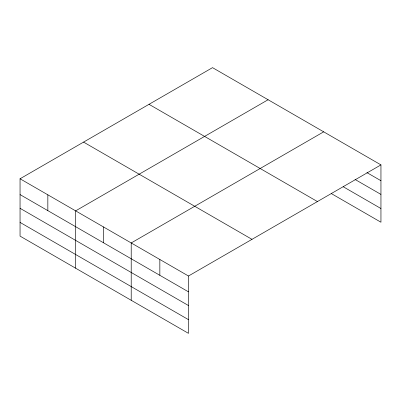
<?xml version="1.0" encoding="UTF-8"?>
<svg xmlns="http://www.w3.org/2000/svg" width="401" height="401" viewBox="0 0 401 401"><rect width="100%" height="100%" fill="white"/><g stroke="black" fill="none" stroke-linecap="round" stroke-linejoin="round"><path stroke-width="0.6" d="M380.95 164.891L212.525 67.649L20.05 178.776L20.05 236.109L188.475 333.351L188.475 276.013L380.95 164.891L380.95 222.224L331.246 193.533M268.104 99.739L75.629 210.866L75.629 268.199M323.687 131.829L131.212 242.951L131.212 300.289M366.905 172.6L380.95 180.711M355.02 179.442L380.95 194.41M343.136 186.696L380.95 208.525M149.007 104.32L317.432 201.563M83.568 142.104L251.993 239.342M20.05 178.776L188.475 276.013M20.05 194.595L188.475 291.838M20.05 208.294L188.475 305.537M20.05 222.41L188.475 319.652M159.844 259.482L159.844 275.307M103.423 226.906L103.423 242.73M47.839 194.821L47.839 210.64"/></g></svg>
